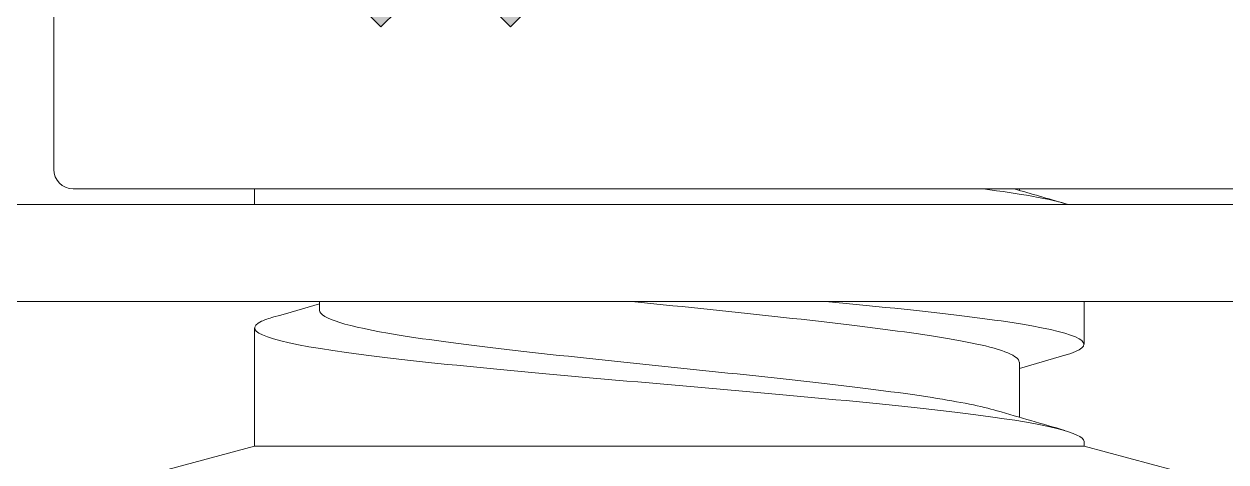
# Model space of a CAD drawing. Header units: millimetres. Extents: x 3069 to 3669, y 1489 to 1908.
# Drawn here: x 3587.91 to 3606.45, y 1541.33 to 1548.09 of the extents above; entities that cross this region are included whole.
import ezdxf

# ---------------------------------------------------------------- set-up
doc = ezdxf.new("R2010")
doc.units = ezdxf.units.MM
doc.set_wipeout_variables(frame=1)
for name, color, linetype, lineweight in [('Detalles-Accesorios', 1, 'Continuous', 13), ('Perfil-Detalles', 7, 'Continuous', 25), ('Sombreado-Perfil dettalles', 7, 'Continuous', 0)]:
    doc.layers.add(name, color=color, linetype=linetype, lineweight=lineweight)

# ---------------------------------------------------------------- blocks, each defined once
blk = doc.blocks.new('*U41')
for p, q in [((-29.925, 1.798), (-30.442, 1.798)), ((-28.675, 1.798), (-29.192, 1.798)), ((-27.425, 1.798), (-27.942, 1.798)), ((-26.175, 1.798), (-26.692, 1.798)), ((-24.925, 1.798), (-25.442, 1.798)), ((-23.675, 1.798), (-24.192, 1.798)), ((-30.342, -1.758), (-30.849, -1.758)), ((-29.092, -1.758), (-29.599, -1.758)), ((-27.842, -1.758), (-28.349, -1.758)), ((-26.592, -1.758), (-27.099, -1.758)), ((-25.342, -1.758), (-25.849, -1.758)), ((-24.092, -1.758), (-24.599, -1.758))]:
    blk.add_line(p, q)
at = {"flags": 128}
for points in [[(-29.954, -2.359), (-29.958, -2.366), (-29.969, -2.381), (-29.98, -2.392), (-29.99, -2.398), (-30, -2.4), (-30.011, -2.397), (-30.023, -2.389), (-30.035, -2.375), (-30.048, -2.356), (-30.061, -2.33), (-30.073, -2.3), (-30.087, -2.263), (-30.1, -2.221), (-30.113, -2.174), (-30.125, -2.127), (-30.137, -2.075), (-30.149, -2.02), (-30.161, -1.961), (-30.173, -1.898), (-30.185, -1.832), (-30.197, -1.762), (-30.208, -1.689), (-30.221, -1.603), (-30.234, -1.514), (-30.246, -1.422), (-30.258, -1.327), (-30.27, -1.231), (-30.281, -1.134), (-30.292, -1.034), (-30.304, -0.93), (-30.316, -0.823), (-30.327, -0.725), (-30.338, -0.626), (-30.35, -0.524), (-30.362, -0.421), (-30.374, -0.317), (-30.386, -0.212), (-30.398, -0.106), (-30.41, 0), (-30.421, 0.101), (-30.433, 0.201), (-30.444, 0.301), (-30.455, 0.4), (-30.466, 0.499), (-30.477, 0.595), (-30.49, 0.708), (-30.503, 0.817), (-30.515, 0.924), (-30.527, 1.028), (-30.538, 1.131), (-30.55, 1.23), (-30.561, 1.326), (-30.573, 1.421), (-30.585, 1.513), (-30.598, 1.603), (-30.611, 1.689), (-30.622, 1.758), (-30.633, 1.825), (-30.644, 1.888), (-30.656, 1.948), (-30.667, 2.006), (-30.678, 2.059), (-30.692, 2.118), (-30.705, 2.171), (-30.719, 2.219), (-30.732, 2.261), (-30.744, 2.294), (-30.755, 2.323), (-30.767, 2.347), (-30.778, 2.366), (-30.789, 2.381), (-30.799, 2.392)], [(-29.569, 2.4), (-29.619, 2.316), (-29.77, 2.06), (-29.851, 1.922), (-29.886, 1.864), (-29.912, 1.82), (-29.925, 1.798)], [(-28.704, -2.359), (-28.708, -2.366), (-28.719, -2.381), (-28.73, -2.392), (-28.74, -2.398), (-28.75, -2.4), (-28.761, -2.397), (-28.773, -2.389), (-28.785, -2.375), (-28.798, -2.356), (-28.811, -2.33), (-28.823, -2.3), (-28.837, -2.263), (-28.85, -2.221), (-28.863, -2.174), (-28.875, -2.127), (-28.887, -2.075), (-28.899, -2.02), (-28.911, -1.961), (-28.923, -1.898), (-28.935, -1.832), (-28.947, -1.762), (-28.958, -1.689), (-28.971, -1.603), (-28.984, -1.514), (-28.996, -1.422), (-29.008, -1.327), (-29.02, -1.231), (-29.031, -1.134), (-29.042, -1.034), (-29.054, -0.93), (-29.066, -0.823), (-29.077, -0.725), (-29.088, -0.626), (-29.1, -0.524), (-29.112, -0.421), (-29.124, -0.317), (-29.136, -0.212), (-29.148, -0.106), (-29.16, 0), (-29.171, 0.101), (-29.183, 0.201), (-29.194, 0.301), (-29.205, 0.4), (-29.216, 0.499), (-29.227, 0.595), (-29.24, 0.708), (-29.253, 0.817), (-29.265, 0.924), (-29.277, 1.028), (-29.288, 1.131), (-29.3, 1.23), (-29.311, 1.326), (-29.323, 1.421), (-29.335, 1.513), (-29.348, 1.603), (-29.361, 1.689), (-29.372, 1.758), (-29.383, 1.825), (-29.394, 1.888), (-29.406, 1.948), (-29.417, 2.006), (-29.428, 2.059), (-29.442, 2.118), (-29.455, 2.171), (-29.469, 2.219), (-29.482, 2.261), (-29.494, 2.294), (-29.505, 2.323), (-29.517, 2.347), (-29.528, 2.366), (-29.539, 2.381), (-29.549, 2.392), (-29.559, 2.398), (-29.569, 2.4), (-29.569, 2.4)], [(-28.319, 2.4), (-28.369, 2.316), (-28.52, 2.06), (-28.601, 1.922), (-28.636, 1.864), (-28.662, 1.82), (-28.675, 1.798)], [(-27.454, -2.359), (-27.458, -2.366), (-27.469, -2.381), (-27.48, -2.392), (-27.49, -2.398), (-27.5, -2.4), (-27.511, -2.397), (-27.523, -2.389), (-27.535, -2.375), (-27.548, -2.356), (-27.561, -2.33), (-27.573, -2.3), (-27.587, -2.263), (-27.6, -2.221), (-27.613, -2.174), (-27.625, -2.127), (-27.637, -2.075), (-27.649, -2.02), (-27.661, -1.961), (-27.673, -1.898), (-27.685, -1.832), (-27.697, -1.762), (-27.708, -1.689), (-27.721, -1.603), (-27.734, -1.514), (-27.746, -1.422), (-27.758, -1.327), (-27.77, -1.231), (-27.781, -1.134), (-27.792, -1.034), (-27.804, -0.93), (-27.816, -0.823), (-27.827, -0.725), (-27.838, -0.626), (-27.85, -0.524), (-27.862, -0.421), (-27.874, -0.317), (-27.886, -0.212), (-27.898, -0.106), (-27.91, 0), (-27.921, 0.101), (-27.933, 0.201), (-27.944, 0.301), (-27.955, 0.4), (-27.966, 0.499), (-27.977, 0.595), (-27.99, 0.708), (-28.003, 0.817), (-28.015, 0.924), (-28.027, 1.028), (-28.038, 1.131), (-28.05, 1.23), (-28.061, 1.326), (-28.073, 1.421), (-28.085, 1.513), (-28.098, 1.603), (-28.111, 1.689), (-28.122, 1.758), (-28.133, 1.825), (-28.144, 1.888), (-28.156, 1.948), (-28.167, 2.006), (-28.178, 2.059), (-28.192, 2.118), (-28.205, 2.171), (-28.219, 2.219), (-28.232, 2.261), (-28.244, 2.294), (-28.255, 2.323), (-28.267, 2.347), (-28.278, 2.366), (-28.289, 2.381), (-28.299, 2.392), (-28.309, 2.398), (-28.319, 2.4), (-28.319, 2.4)], [(-27.069, 2.4), (-27.119, 2.316), (-27.27, 2.06), (-27.351, 1.922), (-27.386, 1.864), (-27.412, 1.82), (-27.425, 1.798)], [(-26.204, -2.359), (-26.208, -2.366), (-26.219, -2.381), (-26.23, -2.392), (-26.24, -2.398), (-26.25, -2.4), (-26.261, -2.397), (-26.273, -2.389), (-26.285, -2.375), (-26.298, -2.356), (-26.311, -2.33), (-26.323, -2.3), (-26.337, -2.263), (-26.35, -2.221), (-26.363, -2.174), (-26.375, -2.127), (-26.387, -2.075), (-26.399, -2.02), (-26.411, -1.961), (-26.423, -1.898), (-26.435, -1.832), (-26.447, -1.762), (-26.458, -1.689), (-26.471, -1.603), (-26.484, -1.514), (-26.496, -1.422), (-26.508, -1.327), (-26.52, -1.231), (-26.531, -1.134), (-26.542, -1.034), (-26.554, -0.93), (-26.566, -0.823), (-26.577, -0.725), (-26.588, -0.626), (-26.6, -0.524), (-26.612, -0.421), (-26.624, -0.317), (-26.636, -0.212), (-26.648, -0.106), (-26.66, 0), (-26.671, 0.101), (-26.683, 0.201), (-26.694, 0.301), (-26.705, 0.4), (-26.716, 0.499), (-26.727, 0.595), (-26.74, 0.708), (-26.753, 0.817), (-26.765, 0.924), (-26.777, 1.028), (-26.788, 1.131), (-26.8, 1.23), (-26.811, 1.326), (-26.823, 1.421), (-26.835, 1.513), (-26.848, 1.603), (-26.861, 1.689), (-26.872, 1.758), (-26.883, 1.825), (-26.894, 1.888), (-26.906, 1.948), (-26.917, 2.006), (-26.928, 2.059), (-26.942, 2.118), (-26.955, 2.171), (-26.969, 2.219), (-26.982, 2.261), (-26.994, 2.294), (-27.005, 2.323), (-27.017, 2.347), (-27.028, 2.366), (-27.039, 2.381), (-27.049, 2.392), (-27.059, 2.398), (-27.069, 2.4), (-27.069, 2.4)], [(-25.819, 2.4), (-25.869, 2.316), (-26.02, 2.06), (-26.101, 1.922), (-26.136, 1.864), (-26.162, 1.82), (-26.175, 1.798)], [(-24.954, -2.359), (-24.958, -2.366), (-24.969, -2.381), (-24.98, -2.392), (-24.99, -2.398), (-25, -2.4), (-25.011, -2.397), (-25.023, -2.389), (-25.035, -2.375), (-25.048, -2.356), (-25.061, -2.33), (-25.073, -2.3), (-25.087, -2.263), (-25.1, -2.221), (-25.113, -2.174), (-25.125, -2.127), (-25.137, -2.075), (-25.149, -2.02), (-25.161, -1.961), (-25.173, -1.898), (-25.185, -1.832), (-25.197, -1.762), (-25.208, -1.689), (-25.221, -1.603), (-25.234, -1.514), (-25.246, -1.422), (-25.258, -1.327), (-25.27, -1.231), (-25.281, -1.134), (-25.292, -1.034), (-25.304, -0.93), (-25.316, -0.823), (-25.327, -0.725), (-25.338, -0.626), (-25.35, -0.524), (-25.362, -0.421), (-25.374, -0.317), (-25.386, -0.212), (-25.398, -0.106), (-25.41, 0), (-25.421, 0.101), (-25.433, 0.201), (-25.444, 0.301), (-25.455, 0.4), (-25.466, 0.499), (-25.477, 0.595), (-25.49, 0.708), (-25.503, 0.817), (-25.515, 0.924), (-25.527, 1.028), (-25.538, 1.131), (-25.55, 1.23), (-25.561, 1.326), (-25.573, 1.421), (-25.585, 1.513), (-25.598, 1.603), (-25.611, 1.689), (-25.622, 1.758), (-25.633, 1.825), (-25.644, 1.888), (-25.656, 1.948), (-25.667, 2.006), (-25.678, 2.059), (-25.692, 2.118), (-25.705, 2.171), (-25.719, 2.219), (-25.732, 2.261), (-25.744, 2.294), (-25.755, 2.323), (-25.767, 2.347), (-25.778, 2.366), (-25.789, 2.381), (-25.799, 2.392), (-25.809, 2.398), (-25.819, 2.4), (-25.819, 2.4)], [(-24.569, 2.4), (-24.619, 2.316), (-24.77, 2.06), (-24.851, 1.922), (-24.886, 1.864), (-24.912, 1.82), (-24.925, 1.798)], [(-24.031, -1.134), (-24.042, -1.034), (-24.054, -0.93), (-24.066, -0.823), (-24.077, -0.725), (-24.088, -0.626), (-24.1, -0.524), (-24.112, -0.421), (-24.124, -0.317), (-24.136, -0.212), (-24.148, -0.106), (-24.16, 0), (-24.171, 0.101), (-24.183, 0.201), (-24.194, 0.301), (-24.205, 0.4), (-24.216, 0.499), (-24.227, 0.595), (-24.24, 0.708), (-24.253, 0.817), (-24.265, 0.924), (-24.277, 1.028), (-24.288, 1.131), (-24.3, 1.23), (-24.311, 1.326), (-24.323, 1.421), (-24.335, 1.513), (-24.348, 1.603), (-24.361, 1.689), (-24.372, 1.758), (-24.383, 1.825), (-24.394, 1.888), (-24.406, 1.948), (-24.417, 2.006), (-24.428, 2.059), (-24.442, 2.118), (-24.455, 2.171), (-24.469, 2.219), (-24.482, 2.261), (-24.494, 2.294), (-24.505, 2.323), (-24.517, 2.347), (-24.528, 2.366), (-24.539, 2.381), (-24.549, 2.392), (-24.559, 2.398), (-24.569, 2.4), (-24.569, 2.4)], [(-29.954, -2.36), (-29.905, -2.276), (-29.754, -2.02), (-29.673, -1.882), (-29.638, -1.824), (-29.612, -1.779), (-29.599, -1.758)], [(-28.704, -2.36), (-28.655, -2.276), (-28.504, -2.02), (-28.423, -1.882), (-28.388, -1.824), (-28.362, -1.779), (-28.349, -1.758)], [(-27.454, -2.36), (-27.405, -2.276), (-27.254, -2.02), (-27.173, -1.882), (-27.138, -1.824), (-27.112, -1.779), (-27.099, -1.758)], [(-26.204, -2.36), (-26.155, -2.276), (-26.004, -2.02), (-25.923, -1.882), (-25.888, -1.824), (-25.862, -1.779), (-25.849, -1.758)], [(-24.954, -2.36), (-24.905, -2.276), (-24.754, -2.02), (-24.673, -1.882), (-24.638, -1.824), (-24.612, -1.779), (-24.599, -1.758)]]:
    blk.add_lwpolyline(points, dxfattribs=at)
for points, knots in [([(-29.599, -1.758), (-29.633, -1.758), (-29.641, -1.757), (-29.652, -1.751), (-29.665, -1.74), (-29.677, -1.726), (-29.69, -1.708), (-29.703, -1.685), (-29.716, -1.658), (-29.729, -1.628), (-29.743, -1.592), (-29.756, -1.553), (-29.77, -1.509), (-29.784, -1.462), (-29.798, -1.411), (-29.811, -1.356), (-29.825, -1.299), (-29.838, -1.238), (-29.851, -1.175), (-29.863, -1.109), (-29.876, -1.042), (-29.887, -0.973), (-29.899, -0.902), (-29.91, -0.831), (-29.921, -0.757), (-29.933, -0.681), (-29.945, -0.602), (-29.958, -0.521), (-29.971, -0.437), (-29.984, -0.352), (-29.998, -0.265), (-30.011, -0.177), (-30.025, -0.089), (-30.039, 0), (-30.053, 0.089), (-30.066, 0.177), (-30.08, 0.264), (-30.093, 0.351), (-30.107, 0.436), (-30.119, 0.518), (-30.132, 0.599), (-30.144, 0.677), (-30.157, 0.758), (-30.17, 0.841), (-30.183, 0.925), (-30.196, 1.007), (-30.21, 1.087), (-30.225, 1.164), (-30.239, 1.235), (-30.253, 1.298), (-30.267, 1.356), (-30.28, 1.41), (-30.294, 1.461), (-30.308, 1.509), (-30.321, 1.552), (-30.335, 1.591), (-30.348, 1.626), (-30.362, 1.657), (-30.374, 1.682), (-30.382, 1.695), (-30.767, 2.347)], [0, 0, 0, 0, 0.01636, 0.032918, 0.049658, 0.066561, 0.083609, 0.100475, 0.117442, 0.13449, 0.151597, 0.169092, 0.186604, 0.204108, 0.221583, 0.239003, 0.256348, 0.273594, 0.290684, 0.307635, 0.324428, 0.341045, 0.357469, 0.373492, 0.38969, 0.406068, 0.422611, 0.439643, 0.456808, 0.474087, 0.491457, 0.508896, 0.526382, 0.543891, 0.561362, 0.578809, 0.596211, 0.613544, 0.630785, 0.64761, 0.664307, 0.680858, 0.697246, 0.716518, 0.735597, 0.754893, 0.774442, 0.794216, 0.814183, 0.831392, 0.848699, 0.866081, 0.883517, 0.900983, 0.918144, 0.935291, 0.952401, 0.969452, 0.986769, 1, 1, 1, 1]), ([(-28.349, -1.758), (-28.383, -1.758), (-28.391, -1.757), (-28.402, -1.751), (-28.415, -1.74), (-28.427, -1.726), (-28.44, -1.708), (-28.453, -1.685), (-28.466, -1.658), (-28.479, -1.628), (-28.493, -1.592), (-28.506, -1.553), (-28.52, -1.509), (-28.534, -1.462), (-28.548, -1.411), (-28.561, -1.356), (-28.575, -1.299), (-28.588, -1.238), (-28.601, -1.175), (-28.613, -1.109), (-28.626, -1.042), (-28.637, -0.973), (-28.649, -0.902), (-28.66, -0.831), (-28.671, -0.757), (-28.683, -0.681), (-28.695, -0.602), (-28.708, -0.521), (-28.721, -0.437), (-28.734, -0.352), (-28.748, -0.265), (-28.761, -0.177), (-28.775, -0.089), (-28.789, 0), (-28.803, 0.089), (-28.816, 0.177), (-28.83, 0.264), (-28.843, 0.351), (-28.857, 0.436), (-28.869, 0.518), (-28.882, 0.599), (-28.894, 0.677), (-28.907, 0.758), (-28.92, 0.841), (-28.933, 0.925), (-28.946, 1.007), (-28.96, 1.087), (-28.975, 1.164), (-28.989, 1.235), (-29.003, 1.298), (-29.017, 1.356), (-29.03, 1.41), (-29.044, 1.461), (-29.058, 1.509), (-29.071, 1.552), (-29.085, 1.591), (-29.098, 1.626), (-29.112, 1.657), (-29.124, 1.682), (-29.132, 1.695), (-29.517, 2.347)], [0, 0, 0, 0, 0.01636, 0.032918, 0.049658, 0.066561, 0.083609, 0.100475, 0.117442, 0.13449, 0.151597, 0.169092, 0.186604, 0.204108, 0.221583, 0.239003, 0.256348, 0.273594, 0.290684, 0.307635, 0.324428, 0.341045, 0.357469, 0.373492, 0.38969, 0.406068, 0.422611, 0.439643, 0.456808, 0.474087, 0.491457, 0.508896, 0.526382, 0.543891, 0.561362, 0.578809, 0.596211, 0.613544, 0.630785, 0.64761, 0.664307, 0.680858, 0.697246, 0.716518, 0.735597, 0.754893, 0.774442, 0.794216, 0.814183, 0.831392, 0.848699, 0.866081, 0.883517, 0.900983, 0.918144, 0.935291, 0.952401, 0.969452, 0.986769, 1, 1, 1, 1]), ([(-27.099, -1.758), (-27.133, -1.758), (-27.141, -1.757), (-27.152, -1.751), (-27.165, -1.74), (-27.177, -1.726), (-27.19, -1.708), (-27.203, -1.685), (-27.216, -1.658), (-27.229, -1.628), (-27.243, -1.592), (-27.256, -1.553), (-27.27, -1.509), (-27.284, -1.462), (-27.298, -1.411), (-27.311, -1.356), (-27.325, -1.299), (-27.338, -1.238), (-27.351, -1.175), (-27.363, -1.109), (-27.376, -1.042), (-27.387, -0.973), (-27.399, -0.902), (-27.41, -0.831), (-27.421, -0.757), (-27.433, -0.681), (-27.445, -0.602), (-27.458, -0.521), (-27.471, -0.437), (-27.484, -0.352), (-27.498, -0.265), (-27.511, -0.177), (-27.525, -0.089), (-27.539, 0), (-27.553, 0.089), (-27.566, 0.177), (-27.58, 0.264), (-27.593, 0.351), (-27.607, 0.436), (-27.619, 0.518), (-27.632, 0.599), (-27.644, 0.677), (-27.657, 0.758), (-27.67, 0.841), (-27.683, 0.925), (-27.696, 1.007), (-27.71, 1.087), (-27.725, 1.164), (-27.739, 1.235), (-27.753, 1.298), (-27.767, 1.356), (-27.78, 1.41), (-27.794, 1.461), (-27.808, 1.509), (-27.821, 1.552), (-27.835, 1.591), (-27.848, 1.626), (-27.862, 1.657), (-27.874, 1.682), (-27.882, 1.695), (-28.267, 2.347)], [0, 0, 0, 0, 0.01636, 0.032918, 0.049658, 0.066561, 0.083609, 0.100475, 0.117442, 0.13449, 0.151597, 0.169092, 0.186604, 0.204108, 0.221583, 0.239003, 0.256348, 0.273594, 0.290684, 0.307635, 0.324428, 0.341045, 0.357469, 0.373492, 0.38969, 0.406068, 0.422611, 0.439643, 0.456808, 0.474087, 0.491457, 0.508896, 0.526382, 0.543891, 0.561362, 0.578809, 0.596211, 0.613544, 0.630785, 0.64761, 0.664307, 0.680858, 0.697246, 0.716518, 0.735597, 0.754893, 0.774442, 0.794216, 0.814183, 0.831392, 0.848699, 0.866081, 0.883517, 0.900983, 0.918144, 0.935291, 0.952401, 0.969452, 0.986769, 1, 1, 1, 1]), ([(-25.849, -1.758), (-25.883, -1.758), (-25.891, -1.757), (-25.902, -1.751), (-25.915, -1.74), (-25.927, -1.726), (-25.94, -1.708), (-25.953, -1.685), (-25.966, -1.658), (-25.979, -1.628), (-25.993, -1.592), (-26.006, -1.553), (-26.02, -1.509), (-26.034, -1.462), (-26.048, -1.411), (-26.061, -1.356), (-26.075, -1.299), (-26.088, -1.238), (-26.101, -1.175), (-26.113, -1.109), (-26.126, -1.042), (-26.137, -0.973), (-26.149, -0.902), (-26.16, -0.831), (-26.171, -0.757), (-26.183, -0.681), (-26.195, -0.602), (-26.208, -0.521), (-26.221, -0.437), (-26.234, -0.352), (-26.248, -0.265), (-26.261, -0.177), (-26.275, -0.089), (-26.289, 0), (-26.303, 0.089), (-26.316, 0.177), (-26.33, 0.264), (-26.343, 0.351), (-26.357, 0.436), (-26.369, 0.518), (-26.382, 0.599), (-26.394, 0.677), (-26.407, 0.758), (-26.42, 0.841), (-26.433, 0.925), (-26.446, 1.007), (-26.46, 1.087), (-26.475, 1.164), (-26.489, 1.235), (-26.503, 1.298), (-26.517, 1.356), (-26.53, 1.41), (-26.544, 1.461), (-26.558, 1.509), (-26.571, 1.552), (-26.585, 1.591), (-26.598, 1.626), (-26.612, 1.657), (-26.624, 1.682), (-26.632, 1.695), (-27.017, 2.347)], [0, 0, 0, 0, 0.01636, 0.032918, 0.049658, 0.066561, 0.083609, 0.100475, 0.117442, 0.13449, 0.151597, 0.169092, 0.186604, 0.204108, 0.221583, 0.239003, 0.256348, 0.273594, 0.290684, 0.307635, 0.324428, 0.341045, 0.357469, 0.373492, 0.38969, 0.406068, 0.422611, 0.439643, 0.456808, 0.474087, 0.491457, 0.508896, 0.526382, 0.543891, 0.561362, 0.578809, 0.596211, 0.613544, 0.630785, 0.64761, 0.664307, 0.680858, 0.697246, 0.716518, 0.735597, 0.754893, 0.774442, 0.794216, 0.814183, 0.831392, 0.848699, 0.866081, 0.883517, 0.900983, 0.918144, 0.935291, 0.952401, 0.969452, 0.986769, 1, 1, 1, 1]), ([(-24.599, -1.758), (-24.633, -1.758), (-24.641, -1.757), (-24.652, -1.751), (-24.665, -1.74), (-24.677, -1.726), (-24.69, -1.708), (-24.703, -1.685), (-24.716, -1.658), (-24.729, -1.628), (-24.743, -1.592), (-24.756, -1.553), (-24.77, -1.509), (-24.784, -1.462), (-24.798, -1.411), (-24.811, -1.356), (-24.825, -1.299), (-24.838, -1.238), (-24.851, -1.175), (-24.863, -1.109), (-24.876, -1.042), (-24.887, -0.973), (-24.899, -0.902), (-24.91, -0.831), (-24.921, -0.757), (-24.933, -0.681), (-24.945, -0.602), (-24.958, -0.521), (-24.971, -0.437), (-24.984, -0.352), (-24.998, -0.265), (-25.011, -0.177), (-25.025, -0.089), (-25.039, 0), (-25.053, 0.089), (-25.066, 0.177), (-25.08, 0.264), (-25.093, 0.351), (-25.107, 0.436), (-25.119, 0.518), (-25.132, 0.599), (-25.144, 0.677), (-25.157, 0.758), (-25.17, 0.841), (-25.183, 0.925), (-25.196, 1.007), (-25.21, 1.087), (-25.225, 1.164), (-25.239, 1.235), (-25.253, 1.298), (-25.267, 1.356), (-25.28, 1.41), (-25.294, 1.461), (-25.308, 1.509), (-25.321, 1.552), (-25.335, 1.591), (-25.348, 1.626), (-25.362, 1.657), (-25.374, 1.682), (-25.382, 1.695), (-25.767, 2.347)], [0, 0, 0, 0, 0.01636, 0.032918, 0.049658, 0.066561, 0.083609, 0.100475, 0.117442, 0.13449, 0.151597, 0.169092, 0.186604, 0.204108, 0.221583, 0.239003, 0.256348, 0.273594, 0.290684, 0.307635, 0.324428, 0.341045, 0.357469, 0.373492, 0.38969, 0.406068, 0.422611, 0.439643, 0.456808, 0.474087, 0.491457, 0.508896, 0.526382, 0.543891, 0.561362, 0.578809, 0.596211, 0.613544, 0.630785, 0.64761, 0.664307, 0.680858, 0.697246, 0.716518, 0.735597, 0.754893, 0.774442, 0.794216, 0.814183, 0.831392, 0.848699, 0.866081, 0.883517, 0.900983, 0.918144, 0.935291, 0.952401, 0.969452, 0.986769, 1, 1, 1, 1]), ([(-23.349, -1.758), (-23.383, -1.758), (-23.391, -1.757), (-23.402, -1.751), (-23.415, -1.74), (-23.427, -1.726), (-23.44, -1.708), (-23.453, -1.685), (-23.466, -1.658), (-23.479, -1.628), (-23.493, -1.592), (-23.506, -1.553), (-23.52, -1.509), (-23.534, -1.462), (-23.548, -1.411), (-23.561, -1.356), (-23.575, -1.299), (-23.588, -1.238), (-23.601, -1.175), (-23.613, -1.109), (-23.626, -1.042), (-23.637, -0.973), (-23.649, -0.902), (-23.66, -0.831), (-23.671, -0.757), (-23.683, -0.681), (-23.695, -0.602), (-23.708, -0.521), (-23.721, -0.437), (-23.734, -0.352), (-23.748, -0.265), (-23.761, -0.177), (-23.775, -0.089), (-23.789, 0), (-23.803, 0.089), (-23.816, 0.177), (-23.83, 0.264), (-23.843, 0.351), (-23.857, 0.436), (-23.869, 0.518), (-23.882, 0.599), (-23.894, 0.677), (-23.907, 0.758), (-23.92, 0.841), (-23.933, 0.925), (-23.946, 1.007), (-23.96, 1.087), (-23.975, 1.164), (-23.989, 1.235), (-24.003, 1.298), (-24.017, 1.356), (-24.03, 1.41), (-24.044, 1.461), (-24.058, 1.509), (-24.071, 1.552), (-24.085, 1.591), (-24.098, 1.626), (-24.112, 1.657), (-24.124, 1.682), (-24.132, 1.695), (-24.517, 2.347)], [0, 0, 0, 0, 0.01636, 0.032918, 0.049658, 0.066561, 0.083609, 0.100475, 0.117442, 0.13449, 0.151597, 0.169092, 0.186604, 0.204108, 0.221583, 0.239003, 0.256348, 0.273594, 0.290684, 0.307635, 0.324428, 0.341045, 0.357469, 0.373492, 0.38969, 0.406068, 0.422611, 0.439643, 0.456808, 0.474087, 0.491457, 0.508896, 0.526382, 0.543891, 0.561362, 0.578809, 0.596211, 0.613544, 0.630785, 0.64761, 0.664307, 0.680858, 0.697246, 0.716518, 0.735597, 0.754893, 0.774442, 0.794216, 0.814183, 0.831392, 0.848699, 0.866081, 0.883517, 0.900983, 0.918144, 0.935291, 0.952401, 0.969452, 0.986769, 1, 1, 1, 1]), ([(-31.175, 1.798), (-31.141, 1.798), (-31.133, 1.797), (-31.121, 1.791), (-31.109, 1.781), (-31.097, 1.766), (-31.084, 1.748), (-31.071, 1.725), (-31.058, 1.699), (-31.045, 1.668), (-31.031, 1.633), (-31.018, 1.593), (-31.004, 1.55), (-30.99, 1.502), (-30.976, 1.451), (-30.963, 1.397), (-30.949, 1.339), (-30.936, 1.278), (-30.923, 1.215), (-30.911, 1.15), (-30.898, 1.082), (-30.886, 1.013), (-30.875, 0.943), (-30.864, 0.871), (-30.853, 0.797), (-30.841, 0.721), (-30.828, 0.643), (-30.816, 0.561), (-30.803, 0.477), (-30.79, 0.392), (-30.776, 0.305), (-30.762, 0.218), (-30.749, 0.129), (-30.735, 0.04), (-30.721, -0.048), (-30.707, -0.136), (-30.694, -0.224), (-30.68, -0.311), (-30.667, -0.395), (-30.654, -0.478), (-30.642, -0.558), (-30.63, -0.637), (-30.617, -0.718), (-30.604, -0.8), (-30.591, -0.885), (-30.578, -0.967), (-30.563, -1.047), (-30.549, -1.124), (-30.534, -1.194), (-30.521, -1.258), (-30.507, -1.316), (-30.494, -1.37), (-30.48, -1.421), (-30.466, -1.468), (-30.453, -1.511), (-30.439, -1.55), (-30.426, -1.585), (-30.412, -1.617), (-30.4, -1.642), (-30.392, -1.655), (-30.048, -2.356)], [0, 0, 0, 0, 0.01636, 0.032918, 0.049658, 0.066561, 0.083609, 0.100475, 0.117442, 0.13449, 0.151597, 0.169092, 0.186604, 0.204109, 0.221583, 0.239003, 0.256348, 0.273594, 0.290684, 0.307635, 0.324428, 0.341045, 0.357469, 0.373492, 0.38969, 0.406068, 0.422611, 0.439643, 0.456809, 0.474087, 0.491457, 0.508896, 0.526382, 0.543891, 0.561362, 0.57881, 0.596211, 0.613544, 0.630786, 0.647611, 0.664308, 0.680859, 0.697246, 0.716518, 0.735597, 0.754894, 0.774443, 0.794216, 0.814184, 0.831393, 0.848699, 0.866081, 0.883517, 0.900983, 0.918145, 0.935291, 0.952401, 0.969453, 0.98677, 1, 1, 1, 1]), ([(-29.925, 1.798), (-29.891, 1.798), (-29.883, 1.797), (-29.871, 1.791), (-29.859, 1.781), (-29.847, 1.766), (-29.834, 1.748), (-29.821, 1.725), (-29.808, 1.699), (-29.795, 1.668), (-29.781, 1.633), (-29.768, 1.593), (-29.754, 1.55), (-29.74, 1.502), (-29.726, 1.451), (-29.713, 1.397), (-29.699, 1.339), (-29.686, 1.278), (-29.673, 1.215), (-29.661, 1.15), (-29.648, 1.082), (-29.636, 1.013), (-29.625, 0.943), (-29.614, 0.871), (-29.603, 0.797), (-29.591, 0.721), (-29.578, 0.643), (-29.566, 0.561), (-29.553, 0.477), (-29.54, 0.392), (-29.526, 0.305), (-29.512, 0.218), (-29.499, 0.129), (-29.485, 0.04), (-29.471, -0.048), (-29.457, -0.136), (-29.444, -0.224), (-29.43, -0.311), (-29.417, -0.395), (-29.404, -0.478), (-29.392, -0.558), (-29.38, -0.637), (-29.367, -0.718), (-29.354, -0.8), (-29.341, -0.885), (-29.328, -0.967), (-29.313, -1.047), (-29.299, -1.124), (-29.284, -1.194), (-29.271, -1.258), (-29.257, -1.316), (-29.244, -1.37), (-29.23, -1.421), (-29.216, -1.468), (-29.203, -1.511), (-29.189, -1.55), (-29.176, -1.585), (-29.162, -1.617), (-29.15, -1.642), (-29.142, -1.655), (-28.798, -2.356)], [0, 0, 0, 0, 0.01636, 0.032918, 0.049658, 0.066561, 0.083609, 0.100475, 0.117442, 0.13449, 0.151597, 0.169092, 0.186604, 0.204109, 0.221583, 0.239003, 0.256348, 0.273594, 0.290684, 0.307635, 0.324428, 0.341045, 0.357469, 0.373492, 0.38969, 0.406068, 0.422611, 0.439643, 0.456809, 0.474087, 0.491457, 0.508896, 0.526382, 0.543891, 0.561362, 0.57881, 0.596211, 0.613544, 0.630786, 0.647611, 0.664308, 0.680859, 0.697246, 0.716518, 0.735597, 0.754894, 0.774443, 0.794216, 0.814184, 0.831393, 0.848699, 0.866081, 0.883517, 0.900983, 0.918145, 0.935291, 0.952401, 0.969453, 0.98677, 1, 1, 1, 1]), ([(-28.675, 1.798), (-28.641, 1.798), (-28.633, 1.797), (-28.621, 1.791), (-28.609, 1.781), (-28.597, 1.766), (-28.584, 1.748), (-28.571, 1.725), (-28.558, 1.699), (-28.545, 1.668), (-28.531, 1.633), (-28.518, 1.593), (-28.504, 1.55), (-28.49, 1.502), (-28.476, 1.451), (-28.463, 1.397), (-28.449, 1.339), (-28.436, 1.278), (-28.423, 1.215), (-28.411, 1.15), (-28.398, 1.082), (-28.386, 1.013), (-28.375, 0.943), (-28.364, 0.871), (-28.353, 0.797), (-28.341, 0.721), (-28.328, 0.643), (-28.316, 0.561), (-28.303, 0.477), (-28.29, 0.392), (-28.276, 0.305), (-28.262, 0.218), (-28.249, 0.129), (-28.235, 0.04), (-28.221, -0.048), (-28.207, -0.136), (-28.194, -0.224), (-28.18, -0.311), (-28.167, -0.395), (-28.154, -0.478), (-28.142, -0.558), (-28.13, -0.637), (-28.117, -0.718), (-28.104, -0.8), (-28.091, -0.885), (-28.078, -0.967), (-28.063, -1.047), (-28.049, -1.124), (-28.034, -1.194), (-28.021, -1.258), (-28.007, -1.316), (-27.994, -1.37), (-27.98, -1.421), (-27.966, -1.468), (-27.953, -1.511), (-27.939, -1.55), (-27.926, -1.585), (-27.912, -1.617), (-27.9, -1.642), (-27.892, -1.655), (-27.548, -2.356)], [0, 0, 0, 0, 0.01636, 0.032918, 0.049658, 0.066561, 0.083609, 0.100475, 0.117442, 0.13449, 0.151597, 0.169092, 0.186604, 0.204109, 0.221583, 0.239003, 0.256348, 0.273594, 0.290684, 0.307635, 0.324428, 0.341045, 0.357469, 0.373492, 0.38969, 0.406068, 0.422611, 0.439643, 0.456809, 0.474087, 0.491457, 0.508896, 0.526382, 0.543891, 0.561362, 0.57881, 0.596211, 0.613544, 0.630786, 0.647611, 0.664308, 0.680859, 0.697246, 0.716518, 0.735597, 0.754894, 0.774443, 0.794216, 0.814184, 0.831393, 0.848699, 0.866081, 0.883517, 0.900983, 0.918145, 0.935291, 0.952401, 0.969453, 0.98677, 1, 1, 1, 1]), ([(-27.425, 1.798), (-27.391, 1.798), (-27.383, 1.797), (-27.371, 1.791), (-27.359, 1.781), (-27.347, 1.766), (-27.334, 1.748), (-27.321, 1.725), (-27.308, 1.699), (-27.295, 1.668), (-27.281, 1.633), (-27.268, 1.593), (-27.254, 1.55), (-27.24, 1.502), (-27.226, 1.451), (-27.213, 1.397), (-27.199, 1.339), (-27.186, 1.278), (-27.173, 1.215), (-27.161, 1.15), (-27.148, 1.082), (-27.136, 1.013), (-27.125, 0.943), (-27.114, 0.871), (-27.103, 0.797), (-27.091, 0.721), (-27.078, 0.643), (-27.066, 0.561), (-27.053, 0.477), (-27.04, 0.392), (-27.026, 0.305), (-27.012, 0.218), (-26.999, 0.129), (-26.985, 0.04), (-26.971, -0.048), (-26.957, -0.136), (-26.944, -0.224), (-26.93, -0.311), (-26.917, -0.395), (-26.904, -0.478), (-26.892, -0.558), (-26.88, -0.637), (-26.867, -0.718), (-26.854, -0.8), (-26.841, -0.885), (-26.828, -0.967), (-26.813, -1.047), (-26.799, -1.124), (-26.784, -1.194), (-26.771, -1.258), (-26.757, -1.316), (-26.744, -1.37), (-26.73, -1.421), (-26.716, -1.468), (-26.703, -1.511), (-26.689, -1.55), (-26.676, -1.585), (-26.662, -1.617), (-26.65, -1.642), (-26.642, -1.655), (-26.298, -2.356)], [0, 0, 0, 0, 0.01636, 0.032918, 0.049658, 0.066561, 0.083609, 0.100475, 0.117442, 0.13449, 0.151597, 0.169092, 0.186604, 0.204109, 0.221583, 0.239003, 0.256348, 0.273594, 0.290684, 0.307635, 0.324428, 0.341045, 0.357469, 0.373492, 0.38969, 0.406068, 0.422611, 0.439643, 0.456809, 0.474087, 0.491457, 0.508896, 0.526382, 0.543891, 0.561362, 0.57881, 0.596211, 0.613544, 0.630786, 0.647611, 0.664308, 0.680859, 0.697246, 0.716518, 0.735597, 0.754894, 0.774443, 0.794216, 0.814184, 0.831393, 0.848699, 0.866081, 0.883517, 0.900983, 0.918145, 0.935291, 0.952401, 0.969453, 0.98677, 1, 1, 1, 1]), ([(-26.175, 1.798), (-26.141, 1.798), (-26.133, 1.797), (-26.121, 1.791), (-26.109, 1.781), (-26.097, 1.766), (-26.084, 1.748), (-26.071, 1.725), (-26.058, 1.699), (-26.045, 1.668), (-26.031, 1.633), (-26.018, 1.593), (-26.004, 1.55), (-25.99, 1.502), (-25.976, 1.451), (-25.963, 1.397), (-25.949, 1.339), (-25.936, 1.278), (-25.923, 1.215), (-25.911, 1.15), (-25.898, 1.082), (-25.886, 1.013), (-25.875, 0.943), (-25.864, 0.871), (-25.853, 0.797), (-25.841, 0.721), (-25.828, 0.643), (-25.816, 0.561), (-25.803, 0.477), (-25.79, 0.392), (-25.776, 0.305), (-25.762, 0.218), (-25.749, 0.129), (-25.735, 0.04), (-25.721, -0.048), (-25.707, -0.136), (-25.694, -0.224), (-25.68, -0.311), (-25.667, -0.395), (-25.654, -0.478), (-25.642, -0.558), (-25.63, -0.637), (-25.617, -0.718), (-25.604, -0.8), (-25.591, -0.885), (-25.578, -0.967), (-25.563, -1.047), (-25.549, -1.124), (-25.534, -1.194), (-25.521, -1.258), (-25.507, -1.316), (-25.494, -1.37), (-25.48, -1.421), (-25.466, -1.468), (-25.453, -1.511), (-25.439, -1.55), (-25.426, -1.585), (-25.412, -1.617), (-25.4, -1.642), (-25.392, -1.655), (-25.048, -2.356)], [0, 0, 0, 0, 0.01636, 0.032918, 0.049658, 0.066561, 0.083609, 0.100475, 0.117442, 0.13449, 0.151597, 0.169092, 0.186604, 0.204109, 0.221583, 0.239003, 0.256348, 0.273594, 0.290684, 0.307635, 0.324428, 0.341045, 0.357469, 0.373492, 0.38969, 0.406068, 0.422611, 0.439643, 0.456809, 0.474087, 0.491457, 0.508896, 0.526382, 0.543891, 0.561362, 0.57881, 0.596211, 0.613544, 0.630786, 0.647611, 0.664308, 0.680859, 0.697246, 0.716518, 0.735597, 0.754894, 0.774443, 0.794216, 0.814184, 0.831393, 0.848699, 0.866081, 0.883517, 0.900983, 0.918145, 0.935291, 0.952401, 0.969453, 0.98677, 1, 1, 1, 1]), ([(-24.925, 1.798), (-24.891, 1.798), (-24.883, 1.797), (-24.871, 1.791), (-24.859, 1.781), (-24.847, 1.766), (-24.834, 1.748), (-24.821, 1.725), (-24.808, 1.699), (-24.795, 1.668), (-24.781, 1.633), (-24.768, 1.593), (-24.754, 1.55), (-24.74, 1.502), (-24.726, 1.451), (-24.713, 1.397), (-24.699, 1.339), (-24.686, 1.278), (-24.673, 1.215), (-24.661, 1.15), (-24.648, 1.082), (-24.636, 1.013), (-24.625, 0.943), (-24.614, 0.871), (-24.603, 0.797), (-24.591, 0.721), (-24.578, 0.643), (-24.566, 0.561), (-24.553, 0.477), (-24.54, 0.392), (-24.526, 0.305), (-24.512, 0.218), (-24.499, 0.129), (-24.485, 0.04), (-24.471, -0.048), (-24.457, -0.136), (-24.444, -0.224), (-24.43, -0.311), (-24.417, -0.395), (-24.404, -0.478), (-24.392, -0.558), (-24.38, -0.637), (-24.367, -0.718), (-24.354, -0.8), (-24.341, -0.885), (-24.328, -0.967), (-24.313, -1.047), (-24.299, -1.124), (-24.284, -1.194), (-24.271, -1.258), (-24.257, -1.316), (-24.244, -1.37), (-24.23, -1.421), (-24.216, -1.468), (-24.203, -1.511), (-24.189, -1.55), (-24.176, -1.585), (-24.162, -1.617), (-24.15, -1.642), (-24.142, -1.655), (-23.798, -2.356)], [0, 0, 0, 0, 0.01636, 0.032918, 0.049658, 0.066561, 0.083609, 0.100475, 0.117442, 0.13449, 0.151597, 0.169092, 0.186604, 0.204109, 0.221583, 0.239003, 0.256348, 0.273594, 0.290684, 0.307635, 0.324428, 0.341045, 0.357469, 0.373492, 0.38969, 0.406068, 0.422611, 0.439643, 0.456809, 0.474087, 0.491457, 0.508896, 0.526382, 0.543891, 0.561362, 0.57881, 0.596211, 0.613544, 0.630786, 0.647611, 0.664308, 0.680859, 0.697246, 0.716518, 0.735597, 0.754894, 0.774443, 0.794216, 0.814184, 0.831393, 0.848699, 0.866081, 0.883517, 0.900983, 0.918145, 0.935291, 0.952401, 0.969453, 0.98677, 1, 1, 1, 1])]:
    blk.add_open_spline(points, degree=3, knots=knots)
blk = doc.blocks.new('*U48')
blk.add_wipeout([(-9.698, -9.025), (-9.543, -9.362), (-9.2, -9.5), (-8.03, -9.5), (-7.848, -9.438), (-7.74, -9.278), (-6.968, -6.4), (-5.152, -6.4), (-4.999, -6.183), (-4.773, -5.4), (-4.022, -5.4), (-3.818, -6.102), (-3.656, -6.405), (-3, -6.4), (-3, -9.2), (-2.912, -9.412), (-2.7, -9.5), (-0.3, -9.5), (-0.088, -9.412), (0, -9.2), (0, -7.473), (2.061, -7.473), (2.255, -8.197), (2.375, -8.366), (2.576, -8.417), (6.5, -8), (11.7, -8), (11.912, -7.912), (12, -7.7), (12, 7.7), (11.912, 7.912), (11.7, 8), (6.5, 8), (2.576, 8.417), (2.375, 8.366), (2.255, 8.197), (2.061, 7.473), (0, 7.473), (0, 9.2), (-0.088, 9.412), (-0.3, 9.5), (-2.7, 9.5), (-2.912, 9.412), (-3, 9.2), (-3, 5.4), (-3.023, 5.4), (-3.227, 6.102), (-3.398, 6.4), (-5.398, 6.4), (-5.568, 6.106), (-5.772, 5.4), (-6.523, 5.4), (-6.727, 6.102), (-6.898, 6.4), (-6.968, 6.4), (-7.74, 9.278), (-7.848, 9.438), (-8.03, 9.5), (-9.2, 9.5), (-9.542, 9.364), (-9.7, 9)])
for p, q in [((-6.968, 6.4), (-7.74, 9.278)), ((-3, -9.2), (-3, 9.2)), ((-6.968, -6.4), (-6.968, 6.4)), ((-6.898, 6.4), (-6.968, 6.4)), ((-3.398, 6.4), (-5.398, 6.4)), ((-5.673, 5.4), (-6.523, 5.4)), ((-3, 5.4), (-3.023, 5.4)), ((-4.022, -5.4), (-4.873, -5.4)), ((-6.968, -6.4), (-7.74, -9.278)), ((-5.148, -6.4), (-6.968, -6.4)), ((-3, -6.4), (-3.648, -6.4)), ((-0.3, -9.5), (-2.7, -9.5))]:
    blk.add_line(p, q)
blk.add_arc((-2.7, -9.2), 0.3, 180, 270)
for points, knots in [([(-5.568, 6.106), (-5.417, 6.626), (-5.105, 6.241), (-4.633, 1.426), (-4.152, -4.473), (-3.824, -6.366), (-3.656, -6.405), (-3.648, -6.405)], [9.279777, 9.279777, 9.279777, 9.279777, 10.09574, 10.959366, 11.822221, 12.684339, 12.727896, 12.727896, 12.727896, 12.727896]), ([(-6.898, 6.398), (-6.764, 6.391), (-6.468, 5.133), (-6.01, -0.157), (-5.526, -5.647), (-5.182, -6.706), (-4.999, -6.183), (-4.977, -6.105)], [3.303118, 3.303118, 3.303118, 3.303118, 4.025867, 4.895864, 5.764843, 6.632842, 6.751237, 6.751237, 6.751237, 6.751237]), ([(-3.398, 6.395), (-3.303, 6.392), (-3.17, 6.012), (-3.038, 5.127), (-3, 4.84)], [9.5863035, 9.5863035, 9.5863035, 9.5863035, 10.0957399, 10.2999359, 10.2999359, 10.2999359, 10.2999359]), ([(-4.122, -5.053), (-4.224, -4.704), (-4.486, -3.168), (-4.908, 1.203), (-5.323, 4.776), (-5.578, 5.393), (-5.673, 5.396)], [-12.369027, -12.369027, -12.369027, -12.369027, -11.822221, -10.959366, -10.09574, -9.586304, -9.586304, -9.586304, -9.586304]), ([(-6.423, 5.051), (-6.355, 4.823), (-6.126, 3.68), (-5.735, -0.133), (-5.286, -4.43), (-4.999, -5.393), (-4.873, -5.4)], [3.661988, 3.661988, 3.661988, 3.661988, 4.025867, 4.895864, 5.764843, 6.444711, 6.444711, 6.444711, 6.444711])]:
    blk.add_open_spline(points, degree=3, knots=knots)
for points in [[(-6.727, 6.102), (-6.626, 5.753), (-6.525, 5.404), (-6.423, 5.056)], [(-5.772, 5.4), (-5.704, 5.634), (-5.636, 5.868), (-5.568, 6.102)], [(-3.227, 6.102), (-3.152, 5.841), (-3.076, 5.58), (-3, 5.32)], [(-3.818, -6.102), (-3.919, -5.753), (-4.02, -5.404), (-4.122, -5.056)], [(-4.773, -5.4), (-4.841, -5.634), (-4.909, -5.868), (-4.977, -6.102)]]:
    blk.add_open_spline(points, degree=3)
blk = doc.blocks.new('*U49')
blk.add_wipeout([(-5.792, -0.15), (0.35, -0.15), (0.35, 1.11), (1.35, 1.11), (5.5, -0.501), (5.5, -1.89), (2.26, -4.4), (2.26, -44.5), (5.5, -44.5), (5.5, -45.399), (1.35, -47.01), (0.35, -47.01), (0.35, -45.7), (-0.99, -45.7), (-0.99, -44.5), (0.76, -44.5), (0.76, -4.4), (-2.24, -1.4), (-5.963, -1.4), (-6.4, -1.299), (-6.749, -1.017), (-10.273, 3.472), (-10.371, 3.622), (-10.44, 3.788), (-10.736, 4.726), (-10.7, 4.982), (-10.478, 5.115), (-8.593, 5.29), (-8.272, 5.051), (-8.475, 4.705), (-9.39, 4.417), (-9.52, 4.287), (-9.489, 4.106), (-6.592, 0.249), (-6.239, -0.045)])
for p, q in [((0.76, -44.5), (0.76, -4.4)), ((2.26, -4.4), (2.26, -44.5))]:
    blk.add_line(p, q)
blk = doc.blocks.new('268_d')
at = {"layer": 'Sombreado-Perfil dettalles'}
h = blk.add_hatch(color=256, dxfattribs=at)
h.paths.add_polyline_path([(1.5, 24.2), (1.5, 27.2), (3.5, 27.2), (3.5, 28.2), (2.5, 29.2), (0, 29.2), (0, 0), (0.777, 0, 0.267949), (0.993, 0.125), (2.083, 2.013, 0.414214), (1.9, 2.696), (1.2, 3.1), (1.2, 6.2, -0.414214), (1.7, 6.7), (4.2, 6.7, -0.414214), (4.7, 6.2), (4.7, 5.5), (4.5, 5.5, 0.414214), (4, 5), (4, 4.5), (4.7, 1.888), (4.7, 1), (4, 1), (4, 0), (6.407, 0), (7.1, 1.2), (5.9, 1.2), (5.9, 6.2, -0.414214), (6.4, 6.7), (28.5, 6.7), (29, 6.2), (29.5, 6.7), (30.5, 6.7), (31, 6.2), (31.5, 6.7), (53.6, 6.7, -0.414214), (54.1, 6.2), (54.1, 1.2), (52.9, 1.2), (53.593, 0), (56, 0), (56, 1), (55.3, 1), (55.3, 1.888), (56, 4.5), (56, 5, 0.414214), (55.5, 5.5), (55.3, 5.5), (55.3, 6.2, -0.414214), (55.8, 6.7), (58.3, 6.7, -0.414214), (58.8, 6.2), (58.8, 3.1), (58.1, 2.696, 0.414214), (57.917, 2.013), (59.007, 0.125, 0.267949), (59.223, 0), (60, 0), (60, 51.2), (48, 51.2), (48, 49.443), (49.2, 48.75), (49.2, 50), (51.7, 50), (51.7, 43.5), (49.2, 43.5), (49.2, 44.75), (48, 44.057), (48, 42.3), (52.1, 42.3, 0.414214), (53.1, 43.3), (53.1, 48.8, -0.414214), (54.1, 49.8), (57.6, 49.8, -0.414214), (58.6, 48.8), (58.6, 26.2, -0.414214), (56.6, 24.2), (42.9, 24.2, -0.414214), (42.4, 24.7), (42.4, 28.7, 0.414214), (41.9, 29.2), (40.403, 29.2), (39.75, 27.8), (41, 27.8), (41, 24.7, -0.414214), (40.5, 24.2), (34.5, 24.2, -0.414214), (34, 24.7), (34, 27.8), (35.25, 27.8), (34.597, 29.2), (18.5, 29.2), (17.5, 28.2), (17.5, 27.2), (19.5, 27.2), (19.5, 24.2)])
h.paths.add_polyline_path([(19.9, 22.8, 0.414214), (20.9, 23.8), (20.9, 27.3, -0.414214), (21.4, 27.8), (32.1, 27.8, -0.414214), (32.6, 27.3), (32.6, 23.8, 0.414214), (33.6, 22.8), (44.05, 22.8), (44.25, 22.6), (48.25, 22.6), (48.25, 21.3), (49.25, 21.3, 0.414214), (49.75, 21.8), (49.75, 22.3, -0.414214), (50.25, 22.8), (57.6, 22.8, -0.414214), (58.6, 21.8), (58.6, 9.1, -0.414214), (57.6, 8.1), (50.25, 8.1, -0.414214), (49.75, 8.6), (49.75, 9.1, 0.414214), (49.25, 9.6), (48.25, 9.6), (48.25, 8.1), (11.75, 8.1), (11.75, 9.6), (10.75, 9.6, 0.414214), (10.25, 9.1), (10.25, 8.6, -0.414214), (9.75, 8.1), (2.4, 8.1, -0.414214), (1.4, 9.1), (1.4, 21.8, -0.414214), (2.4, 22.8), (9.75, 22.8, -0.414214), (10.25, 22.3), (10.25, 21.8, 0.414214), (10.75, 21.3), (11.75, 21.3), (11.75, 22.6), (15.75, 22.6), (15.95, 22.8)], flags=16)
at = {"layer": 'Perfil-Detalles'}
blk.add_lwpolyline([(56, 0), (53.593, 0), (52.9, 1.2), (54.1, 1.2), (54.1, 6.2, 0.414214), (53.6, 6.7), (31.5, 6.7), (31, 6.2), (30.5, 6.7), (29.5, 6.7), (29, 6.2), (28.5, 6.7), (6.4, 6.7, 0.414214)], format="xyb", dxfattribs=at)

msp = doc.modelspace()

# ---------------------------------------------------------------- block references
at = {"layer": 'Detalles-Accesorios', "xscale": -1, "rotation": 270}
msp.add_blockref('*U41', (3597.867, 1572.126), dxfattribs=at)

# ---------------------------------------------------------------- next in the draw order: block references
msp.add_blockref('*U48', (3597.867, 1548.546), dxfattribs=at)

# ---------------------------------------------------------------- next in the draw order: block references
msp.add_blockref('*U49', (3617.316, 1543.046), dxfattribs=at)

# ---------------------------------------------------------------- next in the draw order: block references
at = {"layer": 'Perfil-Detalles', "xscale": -1}
msp.add_blockref('268_d', (3624.416, 1541.846), dxfattribs=at)

doc.saveas('drawing.dxf')
